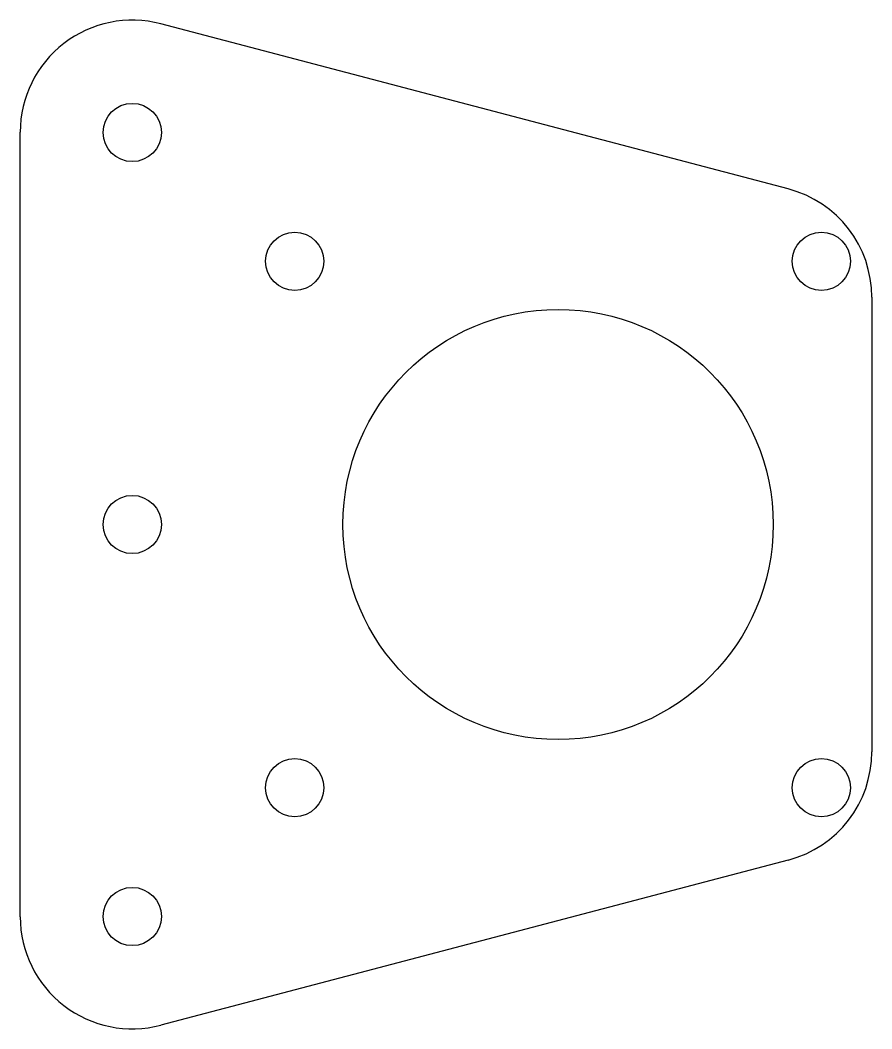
# Model space of a CAD drawing. Header units: millimetres. Extents: x -38 to 38, y -45 to 45.
import ezdxf

# ---------------------------------------------------------------- set-up
doc = ezdxf.new("R2010")
doc.units = ezdxf.units.MM

msp = doc.modelspace()

# ---------------------------------------------------------------- linework, layer by layer
at = {"color": 7, "linetype": 'Continuous', "lineweight": 25}
for p, q in [((30.545, 29.962), (-25.455, 44.699)), ((-38, -35.028), (-38, 35.028)), ((38, 20.291), (38, -20.291)), ((30.545, -29.962), (-25.455, -44.699))]:
    msp.add_line(p, q, dxfattribs=at)
for centre, radius in [((-28, 35), 2.6), ((-13.5, 23.5), 2.6), ((33.5, 23.5), 2.6), ((10, 0), 19.2), ((-28, 0), 2.6), ((-13.5, -23.5), 2.6), ((33.5, -23.5), 2.6), ((-28, -35), 2.6)]:
    msp.add_circle(centre, radius, dxfattribs=at)
for centre, start, end in [((-28, 35.028), 75.25644, 180), ((28, 20.291), 0, 75.25644), ((28, -20.291), 284.74356, 0), ((-28, -35.028), 180, 284.74356)]:
    msp.add_arc(centre, 10, start, end, dxfattribs=at)

doc.saveas('drawing.dxf')
